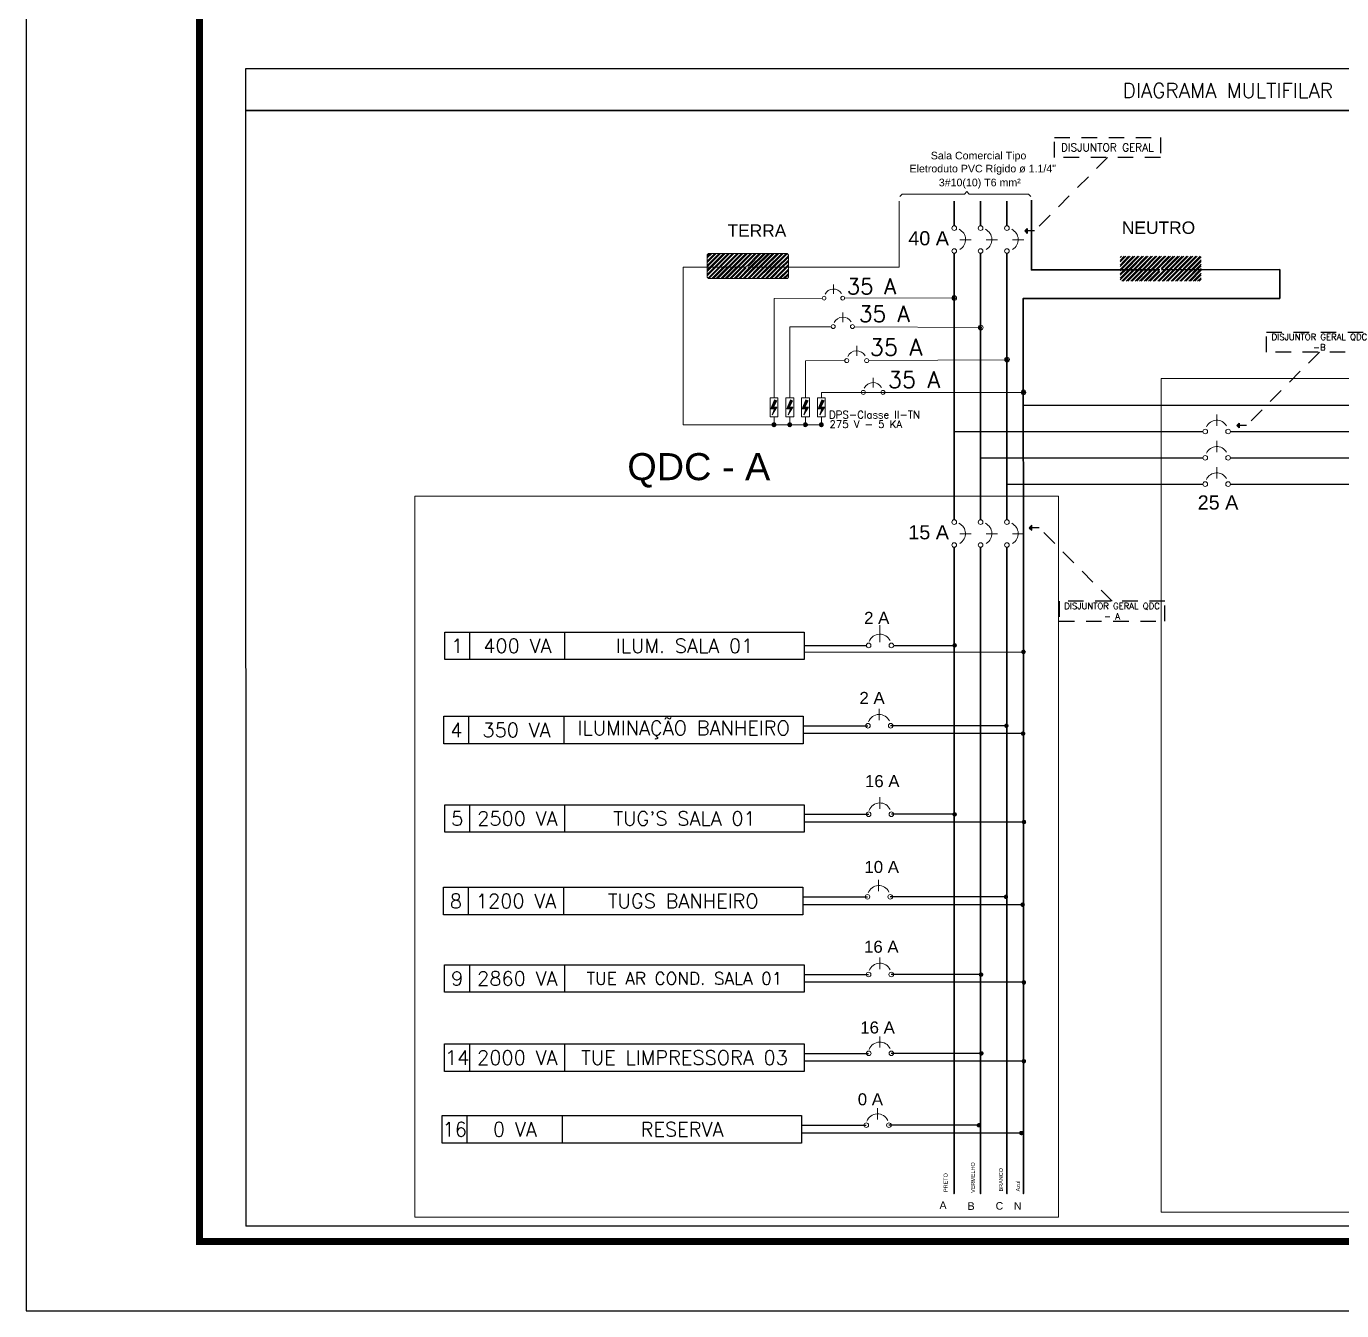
# Model space of a CAD drawing. Header units: metres. Extents: x 2999 to 3164, y 1641 to 1678.
# Drawn here: x 3054.59 to 3071.59, y 1640.57 to 1657.17 of the extents above; entities that cross this region are included whole.
import ezdxf

# ---------------------------------------------------------------- set-up
doc = ezdxf.new("R2010")
doc.units = ezdxf.units.M
doc.linetypes.add('CONTORNO_QUADRO_T', pattern=[0.35, 0.2, -0.15])
for name, color, linetype in [('2', 4, 'Continuous'), ('ARQ-FOLHA', 7, 'Continuous'), ('ELE-TEXTO04', 4, 'CONTORNO_QUADRO_T'), ('PDF3_COTA', 7, 'Continuous'), ('PDF3_DI-Barramento', 6, 'Continuous'), ('PDF3_DI-Barramento Fase 1', 6, 'Continuous'), ('PDF3_DI-Barramento Fase 2', 6, 'Continuous'), ('PDF3_DI-Barramento Fase 3', 4, 'Continuous'), ('PDF3_DI-Disjuntor', 7, 'Continuous'), ('PDF3_DI-Textos do diagrama', 7, 'Continuous'), ('PDF3_DIAGRAMA', 7, 'Continuous'), ('PDF3_eletrodutos', 3, 'Continuous'), ('PDF3_Text', 7, 'Continuous'), ('VISTA FRONTAL', 7, 'Continuous')]:
    doc.layers.add(name, color=color, linetype=linetype)
doc.layers.add('PDF3_DI-Linhas do diagrama', color=7, linetype='Continuous', true_color=0xdcdcdc)
doc.layers.add('TOMADAS', color=20, linetype='Continuous', lineweight=13)
doc.styles.add('N', font='romans.shx', dxfattribs={"height": 0.13})
doc.styles.add('PDF Arial', font='arial.ttf')
doc.styles.add('SIMPLEX', font='simplex.shx', dxfattribs={"height": 0.1})
doc.styles.get("Standard").update_dxf_attribs({"font": 'arial.ttf', "height": 0.2})

# ---------------------------------------------------------------- blocks, each defined once
blk = doc.blocks.new('FOLHA A2')
at = {"layer": 'ARQ-FOLHA'}
for p, q in [((0, 0), (0, -420)), ((0, -420), (594, -420))]:
    blk.add_line(p, q, dxfattribs=at)
at = {"layer": 'ARQ-FOLHA', "const_width": 1}
blk.add_lwpolyline([(25, -410), (584, -410), (584, -10), (25, -10), (25, -410)], dxfattribs=at)

msp = doc.modelspace()

# ---------------------------------------------------------------- hatches: boundary and pattern name
at = {"layer": 'ELE-TEXTO04'}
h = msp.add_hatch(color=256, dxfattribs=at)
h.dxf.hatch_style = 1
h.paths.add_polyline_path([(3067.526, 1654.555), (3067.494, 1654.524), (3067.526, 1654.492)])
h = msp.add_hatch(color=256, dxfattribs=at)
h.dxf.hatch_style = 1
h.paths.add_polyline_path([(3070.265, 1652.04), (3070.233, 1652.009), (3070.265, 1651.977)])
h = msp.add_hatch(color=256, dxfattribs=at)
h.dxf.hatch_style = 1
h.paths.add_polyline_path([(3067.585, 1650.655), (3067.553, 1650.687), (3067.585, 1650.719)])

# ---------------------------------------------------------------- linework, layer by layer
for p, q in [((3064.643, 1649.08), (3067.482, 1649.083)), ((3065.801, 1649.166), (3066.59, 1649.165))]:
    msp.add_line(p, q)
for p, q in [((3068.563, 1655.473), (3067.62, 1654.524)), ((3067.494, 1654.524), (3067.526, 1654.555)), ((3067.494, 1654.524), (3067.526, 1654.492)), ((3067.526, 1654.555), (3067.526, 1654.492)), ((3067.62, 1654.524), (3067.526, 1654.524)), ((3071.301, 1652.958), (3070.359, 1652.009)), ((3070.233, 1652.009), (3070.265, 1652.04)), ((3070.233, 1652.009), (3070.265, 1651.977)), ((3070.265, 1652.04), (3070.265, 1651.977)), ((3070.359, 1652.009), (3070.265, 1652.009)), ((3067.553, 1650.687), (3067.585, 1650.719)), ((3067.553, 1650.687), (3067.585, 1650.655)), ((3067.585, 1650.655), (3067.585, 1650.719)), ((3067.679, 1650.687), (3067.585, 1650.687)), ((3068.622, 1649.737), (3067.679, 1650.687))]:
    msp.add_line(p, q, dxfattribs=at)
for points in [[(3067.879, 1655.73), (3069.247, 1655.73), (3069.247, 1655.473), (3067.879, 1655.473)], [(3070.618, 1653.215), (3071.985, 1653.215), (3071.985, 1652.958), (3070.618, 1652.958)], [(3067.938, 1649.481), (3069.305, 1649.481), (3069.305, 1649.737), (3067.938, 1649.737)]]:
    msp.add_lwpolyline(points, close=True, dxfattribs=at)
at = {"layer": 'PDF3_COTA'}
msp.add_line((3064.649, 1649.166), (3065.448, 1649.166), dxfattribs=at)
at = {"layer": 'PDF3_COTA', "lineweight": 25}
for points in [[(3060, 1648.983), (3060, 1649.339), (3064.643, 1649.339), (3064.643, 1648.983)], [(3059.989, 1647.895), (3059.989, 1648.251), (3064.633, 1648.251), (3064.633, 1647.895)], [(3060, 1646.752), (3060, 1647.108), (3064.644, 1647.108), (3064.644, 1646.752)], [(3059.983, 1645.684), (3059.983, 1646.04), (3064.627, 1646.04), (3064.627, 1645.684)], [(3059.999, 1644.684), (3059.999, 1645.04), (3064.643, 1645.04), (3064.643, 1644.684)], [(3059.999, 1643.661), (3059.999, 1644.017), (3064.643, 1644.017), (3064.643, 1643.661)], [(3059.967, 1642.733), (3059.967, 1643.089), (3064.611, 1643.089), (3064.611, 1642.733)]]:
    msp.add_lwpolyline(points, close=True, dxfattribs=at)
for points in [[(3060.324, 1648.983), (3060.324, 1649.339)], [(3061.554, 1648.983), (3061.554, 1649.339)], [(3060.313, 1647.895), (3060.313, 1648.251)], [(3061.543, 1647.895), (3061.543, 1648.251)], [(3064.633, 1648.126), (3065.467, 1648.126)], [(3067.467, 1648.026), (3064.633, 1648.026)], [(3067.258, 1648.127), (3065.76, 1648.126)], [(3060.324, 1646.752), (3060.324, 1647.108)], [(3061.554, 1646.752), (3061.554, 1647.108)], [(3064.644, 1646.984), (3065.478, 1646.984)], [(3067.478, 1646.883), (3064.644, 1646.883)], [(3066.59, 1646.984), (3065.771, 1646.984)], [(3060.307, 1645.684), (3060.307, 1646.04)], [(3061.538, 1645.684), (3061.538, 1646.04)], [(3064.627, 1645.915), (3065.462, 1645.915)], [(3067.461, 1645.814), (3064.627, 1645.814)], [(3067.252, 1645.916), (3065.754, 1645.915)], [(3060.323, 1644.684), (3060.323, 1645.04)], [(3061.553, 1644.684), (3061.553, 1645.04)], [(3064.643, 1644.913), (3065.477, 1644.913)], [(3067.477, 1644.812), (3064.643, 1644.812)], [(3066.929, 1644.911), (3065.77, 1644.913)], [(3060.323, 1643.661), (3060.323, 1644.017)], [(3061.553, 1643.661), (3061.553, 1644.017)], [(3064.643, 1643.893), (3065.477, 1643.893)], [(3067.477, 1643.792), (3064.643, 1643.792)], [(3066.929, 1643.893), (3065.77, 1643.893)], [(3060.291, 1642.733), (3060.291, 1643.089)], [(3061.522, 1642.733), (3061.522, 1643.089)], [(3064.611, 1642.964), (3065.446, 1642.964)], [(3066.898, 1642.964), (3065.738, 1642.964)], [(3067.445, 1642.864), (3064.611, 1642.864)]]:
    msp.add_lwpolyline(points, dxfattribs=at)
at = {"layer": 'PDF3_DI-Barramento', "ltscale": 0.005}
for p, q in [((3066.582, 1651.931), (3069.796, 1651.931)), ((3070.152, 1651.931), (3072.597, 1651.931)), ((3066.923, 1651.591), (3069.796, 1651.591)), ((3070.152, 1651.591), (3072.257, 1651.591)), ((3067.263, 1651.251), (3069.796, 1651.251)), ((3070.152, 1651.251), (3071.917, 1651.251))]:
    msp.add_line(p, q, dxfattribs=at)
at = {"layer": 'PDF3_DI-Barramento Fase 1', "lineweight": 30}
for points in [[(3066.582, 1654.908), (3066.582, 1654.587)], [(3066.923, 1654.908), (3066.923, 1654.587)], [(3067.263, 1654.908), (3067.263, 1654.587)], [(3066.584, 1654.234), (3066.584, 1650.79)], [(3066.583, 1650.434), (3066.582, 1642.082), (3066.582, 1642.082)]]:
    msp.add_lwpolyline(points, dxfattribs=at)
at = {"layer": 'PDF3_DI-Barramento Fase 2', "lineweight": 30}
for points in [[(3066.924, 1654.234), (3066.924, 1650.79)], [(3066.924, 1650.434), (3066.923, 1642.082), (3066.923, 1642.082)]]:
    msp.add_lwpolyline(points, dxfattribs=at)
at = {"layer": 'PDF3_DI-Barramento Fase 3', "ltscale": 0.005}
msp.add_line((3067.474, 1652.272), (3072.937, 1652.271), dxfattribs=at)
at = {"layer": 'PDF3_DI-Barramento Fase 3', "lineweight": 30}
for points in [[(3067.581, 1654.921), (3067.581, 1654.02), (3069.24, 1654.02)], [(3069.262, 1654.02), (3070.79, 1654.023), (3070.79, 1653.651), (3067.474, 1653.651), (3067.477, 1649.435), (3067.477, 1642.082), (3067.477, 1642.082)]]:
    msp.add_lwpolyline(points, dxfattribs=at)
at = {"layer": 'PDF3_DI-Barramento Fase 3', "color": 6, "lineweight": 30}
for points in [[(3067.264, 1654.234), (3067.264, 1650.79)], [(3067.264, 1650.434), (3067.264, 1642.082), (3067.263, 1646.777)]]:
    msp.add_lwpolyline(points, dxfattribs=at)
at = {"layer": 'PDF3_DI-Disjuntor', "transparency": 33554559}
for points in [[(3064.255, 1652.327), (3064.249, 1652.245), (3064.224, 1652.245)], [(3064.29, 1652.327), (3064.255, 1652.327), (3064.249, 1652.245)], [(3064.262, 1652.34), (3064.29, 1652.327), (3064.255, 1652.327)], [(3064.46, 1652.327), (3064.454, 1652.245), (3064.425, 1652.245)], [(3064.494, 1652.327), (3064.46, 1652.327), (3064.454, 1652.245)], [(3064.466, 1652.34), (3064.494, 1652.327), (3064.46, 1652.327)], [(3064.664, 1652.327), (3064.655, 1652.245), (3064.63, 1652.245)], [(3064.696, 1652.327), (3064.664, 1652.327), (3064.655, 1652.245)], [(3064.668, 1652.34), (3064.696, 1652.327), (3064.664, 1652.327)], [(3064.867, 1652.327), (3064.861, 1652.245), (3064.836, 1652.245)], [(3064.902, 1652.327), (3064.867, 1652.327), (3064.861, 1652.245)], [(3064.873, 1652.34), (3064.902, 1652.327), (3064.867, 1652.327)], [(3064.224, 1652.245), (3064.28, 1652.226), (3064.214, 1652.226)], [(3064.293, 1652.245), (3064.224, 1652.245), (3064.28, 1652.226)], [(3064.262, 1652.226), (3064.28, 1652.226), (3064.233, 1652.148)], [(3064.425, 1652.245), (3064.485, 1652.226), (3064.419, 1652.226)], [(3064.498, 1652.245), (3064.425, 1652.245), (3064.485, 1652.226)], [(3064.466, 1652.226), (3064.485, 1652.226), (3064.438, 1652.148)], [(3064.63, 1652.245), (3064.69, 1652.226), (3064.62, 1652.226)], [(3064.702, 1652.245), (3064.63, 1652.245), (3064.69, 1652.226)], [(3064.668, 1652.226), (3064.69, 1652.226), (3064.639, 1652.148)], [(3064.836, 1652.245), (3064.892, 1652.226), (3064.826, 1652.226)], [(3064.905, 1652.245), (3064.836, 1652.245), (3064.892, 1652.226)], [(3064.873, 1652.226), (3064.892, 1652.226), (3064.845, 1652.148)]]:
    msp.add_solid(points, dxfattribs=at)
at = {"layer": 'PDF3_DI-Linhas do diagrama', "lineweight": 20}
for centre in [(3066.583, 1653.656), (3066.926, 1653.274), (3067.266, 1652.861), (3067.478, 1652.436)]:
    msp.add_circle(centre, 0.0299, dxfattribs=at)
at = {"layer": 'PDF3_DI-Linhas do diagrama', "transparency": 33554559}
for points in [[(3066.562, 1653.67), (3066.581, 1653.655), (3066.556, 1653.655)], [(3066.556, 1653.655), (3066.562, 1653.639), (3066.581, 1653.655)], [(3066.581, 1653.68), (3066.562, 1653.67), (3066.581, 1653.655)], [(3066.562, 1653.639), (3066.581, 1653.655), (3066.581, 1653.629)], [(3066.581, 1653.655), (3066.597, 1653.67), (3066.581, 1653.68)], [(3066.606, 1653.655), (3066.581, 1653.655), (3066.597, 1653.67)], [(3066.581, 1653.655), (3066.581, 1653.629), (3066.597, 1653.639)], [(3066.597, 1653.639), (3066.606, 1653.655), (3066.581, 1653.655)], [(3066.921, 1653.295), (3066.902, 1653.288), (3066.921, 1653.273)], [(3066.921, 1653.273), (3066.937, 1653.288), (3066.921, 1653.295)], [(3066.902, 1653.288), (3066.921, 1653.273), (3066.896, 1653.273)], [(3066.896, 1653.273), (3066.902, 1653.254), (3066.921, 1653.273)], [(3066.902, 1653.254), (3066.921, 1653.273), (3066.921, 1653.248)], [(3066.943, 1653.273), (3066.921, 1653.273), (3066.937, 1653.288)], [(3066.921, 1653.273), (3066.921, 1653.248), (3066.937, 1653.254)], [(3066.937, 1653.254), (3066.943, 1653.273), (3066.921, 1653.273)], [(3067.249, 1652.878), (3067.268, 1652.862), (3067.242, 1652.862)], [(3067.242, 1652.862), (3067.249, 1652.843), (3067.268, 1652.862)], [(3067.268, 1652.884), (3067.249, 1652.878), (3067.268, 1652.862)], [(3067.249, 1652.843), (3067.268, 1652.862), (3067.268, 1652.837)], [(3067.268, 1652.862), (3067.283, 1652.878), (3067.268, 1652.884)], [(3067.29, 1652.862), (3067.268, 1652.862), (3067.283, 1652.878)], [(3067.268, 1652.862), (3067.268, 1652.837), (3067.283, 1652.843)], [(3067.283, 1652.843), (3067.29, 1652.862), (3067.268, 1652.862)], [(3067.461, 1652.453), (3067.48, 1652.434), (3067.454, 1652.434)], [(3067.48, 1652.459), (3067.461, 1652.453), (3067.48, 1652.434)], [(3067.48, 1652.434), (3067.495, 1652.453), (3067.48, 1652.459)], [(3067.502, 1652.434), (3067.48, 1652.434), (3067.495, 1652.453)], [(3067.454, 1652.434), (3067.461, 1652.418), (3067.48, 1652.434)], [(3067.461, 1652.418), (3067.48, 1652.434), (3067.48, 1652.409)], [(3067.48, 1652.434), (3067.48, 1652.409), (3067.495, 1652.418)], [(3067.495, 1652.418), (3067.502, 1652.434), (3067.48, 1652.434)], [(3066.59, 1649.167), (3066.564, 1649.182), (3066.561, 1649.167)], [(3066.561, 1649.167), (3066.564, 1649.151), (3066.59, 1649.167)], [(3066.574, 1649.192), (3066.59, 1649.167), (3066.564, 1649.182)], [(3066.564, 1649.151), (3066.59, 1649.167), (3066.574, 1649.142)], [(3066.59, 1649.195), (3066.574, 1649.192), (3066.59, 1649.167)], [(3066.59, 1649.167), (3066.574, 1649.142), (3066.59, 1649.138)], [(3066.59, 1649.167), (3066.605, 1649.192), (3066.59, 1649.195)], [(3066.615, 1649.182), (3066.59, 1649.167), (3066.605, 1649.192)], [(3066.618, 1649.167), (3066.615, 1649.182), (3066.59, 1649.167)], [(3066.59, 1649.138), (3066.605, 1649.142), (3066.59, 1649.167)], [(3066.605, 1649.142), (3066.59, 1649.167), (3066.615, 1649.151)], [(3066.59, 1649.167), (3066.615, 1649.151), (3066.618, 1649.167)], [(3067.477, 1649.084), (3067.452, 1649.096), (3067.449, 1649.084)], [(3067.449, 1649.084), (3067.452, 1649.068), (3067.477, 1649.084)], [(3067.465, 1649.109), (3067.477, 1649.084), (3067.452, 1649.096)], [(3067.452, 1649.068), (3067.477, 1649.084), (3067.465, 1649.055)], [(3067.477, 1649.112), (3067.465, 1649.109), (3067.477, 1649.084)], [(3067.477, 1649.084), (3067.465, 1649.055), (3067.477, 1649.052)], [(3067.477, 1649.084), (3067.493, 1649.109), (3067.477, 1649.112)], [(3067.502, 1649.096), (3067.477, 1649.084), (3067.493, 1649.109)], [(3067.509, 1649.084), (3067.502, 1649.096), (3067.477, 1649.084)], [(3067.477, 1649.052), (3067.493, 1649.055), (3067.477, 1649.084)], [(3067.493, 1649.055), (3067.477, 1649.084), (3067.502, 1649.068)], [(3067.477, 1649.084), (3067.502, 1649.068), (3067.509, 1649.084)], [(3067.258, 1648.127), (3067.233, 1648.143), (3067.226, 1648.127)], [(3067.226, 1648.127), (3067.233, 1648.114), (3067.258, 1648.127)], [(3067.242, 1648.152), (3067.258, 1648.127), (3067.233, 1648.143)], [(3067.233, 1648.114), (3067.258, 1648.127), (3067.242, 1648.102)], [(3067.258, 1648.158), (3067.242, 1648.152), (3067.258, 1648.127)], [(3067.258, 1648.127), (3067.242, 1648.102), (3067.258, 1648.099)], [(3067.258, 1648.127), (3067.27, 1648.152), (3067.258, 1648.158)], [(3067.283, 1648.143), (3067.258, 1648.127), (3067.27, 1648.152)], [(3067.286, 1648.127), (3067.283, 1648.143), (3067.258, 1648.127)], [(3067.258, 1648.099), (3067.27, 1648.102), (3067.258, 1648.127)], [(3067.27, 1648.102), (3067.258, 1648.127), (3067.283, 1648.114)], [(3067.258, 1648.127), (3067.283, 1648.114), (3067.286, 1648.127)], [(3067.473, 1648.026), (3067.448, 1648.041), (3067.445, 1648.026)], [(3067.445, 1648.026), (3067.448, 1648.013), (3067.473, 1648.026)], [(3067.458, 1648.051), (3067.473, 1648.026), (3067.448, 1648.041)], [(3067.448, 1648.013), (3067.473, 1648.026), (3067.458, 1648)], [(3067.473, 1648.057), (3067.458, 1648.051), (3067.473, 1648.026)], [(3067.473, 1648.026), (3067.458, 1648), (3067.473, 1647.997)], [(3067.473, 1648.026), (3067.489, 1648.051), (3067.473, 1648.057)], [(3067.499, 1648.041), (3067.473, 1648.026), (3067.489, 1648.051)], [(3067.502, 1648.026), (3067.499, 1648.041), (3067.473, 1648.026)], [(3067.473, 1647.997), (3067.489, 1648), (3067.473, 1648.026)], [(3067.489, 1648), (3067.473, 1648.026), (3067.499, 1648.013)], [(3067.473, 1648.026), (3067.499, 1648.013), (3067.502, 1648.026)], [(3066.574, 1647.007), (3066.587, 1646.982), (3066.562, 1646.998)], [(3066.587, 1647.013), (3066.574, 1647.007), (3066.587, 1646.982)], [(3066.587, 1646.982), (3066.603, 1647.007), (3066.587, 1647.013)], [(3066.615, 1646.998), (3066.587, 1646.982), (3066.603, 1647.007)], [(3066.587, 1646.982), (3066.562, 1646.998), (3066.559, 1646.982)], [(3066.559, 1646.982), (3066.562, 1646.969), (3066.587, 1646.982)], [(3066.562, 1646.969), (3066.587, 1646.982), (3066.574, 1646.957)], [(3066.587, 1646.982), (3066.574, 1646.957), (3066.587, 1646.954)], [(3066.618, 1646.982), (3066.615, 1646.998), (3066.587, 1646.982)], [(3066.587, 1646.954), (3066.603, 1646.957), (3066.587, 1646.982)], [(3066.603, 1646.957), (3066.587, 1646.982), (3066.615, 1646.969)], [(3066.587, 1646.982), (3066.615, 1646.969), (3066.618, 1646.982)], [(3067.484, 1646.883), (3067.459, 1646.899), (3067.456, 1646.883)], [(3067.456, 1646.883), (3067.459, 1646.87), (3067.484, 1646.883)], [(3067.469, 1646.908), (3067.484, 1646.883), (3067.459, 1646.899)], [(3067.459, 1646.87), (3067.484, 1646.883), (3067.469, 1646.858)], [(3067.484, 1646.914), (3067.469, 1646.908), (3067.484, 1646.883)], [(3067.484, 1646.883), (3067.469, 1646.858), (3067.484, 1646.855)], [(3067.484, 1646.883), (3067.5, 1646.908), (3067.484, 1646.914)], [(3067.51, 1646.899), (3067.484, 1646.883), (3067.5, 1646.908)], [(3067.513, 1646.883), (3067.51, 1646.899), (3067.484, 1646.883)], [(3067.484, 1646.855), (3067.5, 1646.858), (3067.484, 1646.883)], [(3067.5, 1646.858), (3067.484, 1646.883), (3067.51, 1646.87)], [(3067.484, 1646.883), (3067.51, 1646.87), (3067.513, 1646.883)], [(3067.252, 1645.916), (3067.227, 1645.932), (3067.221, 1645.916)], [(3067.221, 1645.916), (3067.227, 1645.903), (3067.252, 1645.916)], [(3067.236, 1645.941), (3067.252, 1645.916), (3067.227, 1645.932)], [(3067.227, 1645.903), (3067.252, 1645.916), (3067.236, 1645.891)], [(3067.252, 1645.947), (3067.236, 1645.941), (3067.252, 1645.916)], [(3067.252, 1645.916), (3067.236, 1645.891), (3067.252, 1645.888)], [(3067.252, 1645.916), (3067.265, 1645.941), (3067.252, 1645.947)], [(3067.277, 1645.932), (3067.252, 1645.916), (3067.265, 1645.941)], [(3067.28, 1645.916), (3067.277, 1645.932), (3067.252, 1645.916)], [(3067.252, 1645.888), (3067.265, 1645.891), (3067.252, 1645.916)], [(3067.265, 1645.891), (3067.252, 1645.916), (3067.277, 1645.903)], [(3067.252, 1645.916), (3067.277, 1645.903), (3067.28, 1645.916)], [(3067.468, 1645.814), (3067.442, 1645.83), (3067.439, 1645.814)], [(3067.439, 1645.814), (3067.442, 1645.802), (3067.468, 1645.814)], [(3067.452, 1645.84), (3067.468, 1645.814), (3067.442, 1645.83)], [(3067.442, 1645.802), (3067.468, 1645.814), (3067.452, 1645.789)], [(3067.468, 1645.846), (3067.452, 1645.84), (3067.468, 1645.814)], [(3067.468, 1645.814), (3067.452, 1645.789), (3067.468, 1645.786)], [(3067.468, 1645.814), (3067.483, 1645.84), (3067.468, 1645.846)], [(3067.493, 1645.83), (3067.468, 1645.814), (3067.483, 1645.84)], [(3067.496, 1645.814), (3067.493, 1645.83), (3067.468, 1645.814)], [(3067.468, 1645.786), (3067.483, 1645.789), (3067.468, 1645.814)], [(3067.483, 1645.789), (3067.468, 1645.814), (3067.493, 1645.802)], [(3067.468, 1645.814), (3067.493, 1645.802), (3067.496, 1645.814)], [(3066.928, 1644.913), (3066.903, 1644.926), (3066.9, 1644.913)], [(3066.9, 1644.913), (3066.903, 1644.897), (3066.928, 1644.913)], [(3066.916, 1644.938), (3066.928, 1644.913), (3066.903, 1644.926)], [(3066.903, 1644.897), (3066.928, 1644.913), (3066.916, 1644.885)], [(3066.928, 1644.941), (3066.916, 1644.938), (3066.928, 1644.913)], [(3066.928, 1644.913), (3066.916, 1644.885), (3066.928, 1644.882)], [(3066.928, 1644.913), (3066.944, 1644.938), (3066.928, 1644.941)], [(3066.956, 1644.926), (3066.928, 1644.913), (3066.944, 1644.938)], [(3066.96, 1644.913), (3066.956, 1644.926), (3066.928, 1644.913)], [(3066.928, 1644.882), (3066.944, 1644.885), (3066.928, 1644.913)], [(3066.944, 1644.885), (3066.928, 1644.913), (3066.956, 1644.897)], [(3066.928, 1644.913), (3066.956, 1644.897), (3066.96, 1644.913)], [(3067.483, 1644.812), (3067.458, 1644.825), (3067.455, 1644.812)], [(3067.455, 1644.812), (3067.458, 1644.797), (3067.483, 1644.812)], [(3067.467, 1644.838), (3067.483, 1644.812), (3067.458, 1644.825)], [(3067.458, 1644.797), (3067.483, 1644.812), (3067.467, 1644.784)], [(3067.483, 1644.841), (3067.467, 1644.838), (3067.483, 1644.812)], [(3067.483, 1644.812), (3067.467, 1644.784), (3067.483, 1644.781)], [(3067.483, 1644.812), (3067.499, 1644.838), (3067.483, 1644.841)], [(3067.508, 1644.825), (3067.483, 1644.812), (3067.499, 1644.838)], [(3067.511, 1644.812), (3067.508, 1644.825), (3067.483, 1644.812)], [(3067.483, 1644.781), (3067.499, 1644.784), (3067.483, 1644.812)], [(3067.499, 1644.784), (3067.483, 1644.812), (3067.508, 1644.797)], [(3067.483, 1644.812), (3067.508, 1644.797), (3067.511, 1644.812)], [(3066.933, 1643.893), (3066.908, 1643.909), (3066.905, 1643.893)], [(3066.905, 1643.893), (3066.908, 1643.877), (3066.933, 1643.893)], [(3066.921, 1643.918), (3066.933, 1643.893), (3066.908, 1643.909)], [(3066.908, 1643.877), (3066.933, 1643.893), (3066.921, 1643.868)], [(3066.933, 1643.921), (3066.921, 1643.918), (3066.933, 1643.893)], [(3066.933, 1643.893), (3066.921, 1643.868), (3066.933, 1643.864)], [(3066.933, 1643.893), (3066.949, 1643.918), (3066.933, 1643.921)], [(3066.958, 1643.909), (3066.933, 1643.893), (3066.949, 1643.918)], [(3066.965, 1643.893), (3066.958, 1643.909), (3066.933, 1643.893)], [(3066.933, 1643.864), (3066.949, 1643.868), (3066.933, 1643.893)], [(3066.949, 1643.868), (3066.933, 1643.893), (3066.958, 1643.877)], [(3066.933, 1643.893), (3066.958, 1643.877), (3066.965, 1643.893)], [(3067.483, 1643.792), (3067.458, 1643.808), (3067.455, 1643.792)], [(3067.455, 1643.792), (3067.458, 1643.776), (3067.483, 1643.792)], [(3067.467, 1643.817), (3067.483, 1643.792), (3067.458, 1643.808)], [(3067.458, 1643.776), (3067.483, 1643.792), (3067.467, 1643.767)], [(3067.483, 1643.82), (3067.467, 1643.817), (3067.483, 1643.792)], [(3067.483, 1643.792), (3067.467, 1643.767), (3067.483, 1643.764)], [(3067.483, 1643.792), (3067.499, 1643.817), (3067.483, 1643.82)], [(3067.508, 1643.808), (3067.483, 1643.792), (3067.499, 1643.817)], [(3067.511, 1643.792), (3067.508, 1643.808), (3067.483, 1643.792)], [(3067.483, 1643.764), (3067.499, 1643.767), (3067.483, 1643.792)], [(3067.499, 1643.767), (3067.483, 1643.792), (3067.508, 1643.776)], [(3067.483, 1643.792), (3067.508, 1643.776), (3067.511, 1643.792)], [(3066.902, 1642.964), (3066.876, 1642.98), (3066.873, 1642.964)], [(3066.873, 1642.964), (3066.876, 1642.949), (3066.902, 1642.964)], [(3066.889, 1642.99), (3066.902, 1642.964), (3066.876, 1642.98)], [(3066.876, 1642.949), (3066.902, 1642.964), (3066.889, 1642.939)], [(3066.902, 1642.993), (3066.889, 1642.99), (3066.902, 1642.964)], [(3066.902, 1642.964), (3066.889, 1642.939), (3066.902, 1642.936)], [(3066.902, 1642.964), (3066.917, 1642.99), (3066.902, 1642.993)], [(3066.927, 1642.98), (3066.902, 1642.964), (3066.917, 1642.99)], [(3066.933, 1642.964), (3066.927, 1642.98), (3066.902, 1642.964)], [(3066.902, 1642.936), (3066.917, 1642.939), (3066.902, 1642.964)], [(3066.917, 1642.939), (3066.902, 1642.964), (3066.927, 1642.949)], [(3066.902, 1642.964), (3066.927, 1642.949), (3066.933, 1642.964)], [(3067.452, 1642.864), (3067.426, 1642.879), (3067.423, 1642.864)], [(3067.423, 1642.864), (3067.426, 1642.848), (3067.452, 1642.864)], [(3067.436, 1642.889), (3067.452, 1642.864), (3067.426, 1642.879)], [(3067.426, 1642.848), (3067.452, 1642.864), (3067.436, 1642.838)], [(3067.452, 1642.892), (3067.436, 1642.889), (3067.452, 1642.864)], [(3067.452, 1642.864), (3067.436, 1642.838), (3067.452, 1642.835)], [(3067.452, 1642.864), (3067.467, 1642.889), (3067.452, 1642.892)], [(3067.477, 1642.879), (3067.452, 1642.864), (3067.467, 1642.889)], [(3067.48, 1642.864), (3067.477, 1642.879), (3067.452, 1642.864)], [(3067.452, 1642.835), (3067.467, 1642.838), (3067.452, 1642.864)], [(3067.467, 1642.838), (3067.452, 1642.864), (3067.477, 1642.848)], [(3067.452, 1642.864), (3067.477, 1642.848), (3067.48, 1642.864)]]:
    msp.add_solid(points, dxfattribs=at)
at = {"layer": 'PDF3_DI-Textos do diagrama', "lineweight": 20}
msp.add_lwpolyline([(3065.88, 1654.968), (3065.912, 1654.999), (3066.718, 1654.999), (3066.746, 1655.031), (3066.778, 1654.999), (3067.543, 1654.999), (3067.574, 1654.968)], dxfattribs=at)
for points in [[(3064.29, 1652.327), (3064.249, 1652.245), (3064.293, 1652.245), (3064.233, 1652.148), (3064.262, 1652.226), (3064.214, 1652.226), (3064.262, 1652.34)], [(3064.494, 1652.327), (3064.454, 1652.245), (3064.498, 1652.245), (3064.438, 1652.148), (3064.466, 1652.226), (3064.419, 1652.226), (3064.466, 1652.34)], [(3064.696, 1652.327), (3064.655, 1652.245), (3064.702, 1652.245), (3064.639, 1652.148), (3064.668, 1652.226), (3064.62, 1652.226), (3064.668, 1652.34)], [(3064.902, 1652.327), (3064.861, 1652.245), (3064.905, 1652.245), (3064.845, 1652.148), (3064.873, 1652.226), (3064.826, 1652.226), (3064.873, 1652.34)]]:
    msp.add_lwpolyline(points, close=True, dxfattribs=at)
at = {"layer": 'PDF3_DIAGRAMA', "color": 1, "lineweight": 5}
for points in [[(3066.655, 1654.41), (3066.803, 1654.41)], [(3066.995, 1654.41), (3067.143, 1654.41)], [(3067.338, 1654.41), (3067.483, 1654.41)], [(3065.023, 1653.711), (3065.023, 1653.831)], [(3065.146, 1653.346), (3065.146, 1653.47)], [(3065.325, 1652.909), (3065.325, 1653.037)], [(3065.536, 1652.498), (3065.536, 1652.625)], [(3069.975, 1652.005), (3069.975, 1652.15)], [(3069.975, 1651.662), (3069.975, 1651.81)], [(3069.975, 1651.322), (3069.975, 1651.47)], [(3066.654, 1650.61), (3066.802, 1650.61)], [(3066.994, 1650.61), (3067.142, 1650.61)], [(3067.338, 1650.61), (3067.483, 1650.61)], [(3065.62, 1649.21), (3065.62, 1649.43)], [(3065.612, 1648.202), (3065.612, 1648.347)], [(3065.622, 1647.055), (3065.622, 1647.203)], [(3065.606, 1645.991), (3065.606, 1646.136)], [(3065.62, 1644.984), (3065.62, 1645.132)], [(3065.622, 1643.968), (3065.622, 1644.113)], [(3065.59, 1643.04), (3065.59, 1643.185)]]:
    msp.add_lwpolyline(points, dxfattribs=at)
at = {"layer": 'PDF3_DIAGRAMA', "lineweight": 5}
for points in [[(3064.878, 1653.653), (3064.255, 1653.651), (3064.255, 1652.365)], [(3066.584, 1653.657), (3065.166, 1653.654)], [(3064.996, 1653.283), (3064.46, 1653.285), (3064.458, 1652.365)], [(3066.926, 1653.274), (3065.293, 1653.282)], [(3065.169, 1652.849), (3064.661, 1652.846), (3064.661, 1652.365)], [(3067.264, 1652.858), (3065.478, 1652.85)], [(3067.474, 1652.434), (3064.867, 1652.434), (3064.867, 1652.365)]]:
    msp.add_lwpolyline(points, dxfattribs=at)
at = {"layer": 'PDF3_DIAGRAMA', "color": 1, "lineweight": 5}
for points in [[(3064.205, 1652.365), (3064.306, 1652.365), (3064.306, 1652.122), (3064.205, 1652.122)], [(3064.406, 1652.365), (3064.51, 1652.365), (3064.51, 1652.122), (3064.406, 1652.122)], [(3064.611, 1652.365), (3064.712, 1652.365), (3064.712, 1652.122), (3064.611, 1652.122)], [(3064.817, 1652.365), (3064.917, 1652.365), (3064.917, 1652.122), (3064.817, 1652.122)]]:
    msp.add_lwpolyline(points, close=True, dxfattribs=at)
for centre, radius in [((3066.584, 1654.56), 0.0299), ((3066.924, 1654.56), 0.0299), ((3067.264, 1654.56), 0.0299), ((3066.584, 1654.264), 0.0299), ((3066.924, 1654.264), 0.0299), ((3067.264, 1654.264), 0.0299), ((3064.902, 1653.654), 0.0242), ((3065.142, 1653.654), 0.0242), ((3065.02, 1653.287), 0.0251), ((3065.268, 1653.287), 0.0251), ((3065.195, 1652.847), 0.026), ((3065.452, 1652.847), 0.026), ((3065.408, 1652.437), 0.0257), ((3065.662, 1652.437), 0.0257), ((3069.826, 1651.931), 0.0299), ((3070.122, 1651.931), 0.0299), ((3069.826, 1651.591), 0.0299), ((3070.122, 1651.591), 0.0299), ((3069.826, 1651.251), 0.0299), ((3070.122, 1651.251), 0.0299), ((3066.583, 1650.76), 0.0299), ((3066.924, 1650.76), 0.0299), ((3067.264, 1650.76), 0.0299), ((3066.583, 1650.464), 0.0299), ((3066.924, 1650.464), 0.0299), ((3067.264, 1650.464), 0.0299), ((3065.478, 1649.166), 0.0299), ((3065.771, 1649.166), 0.0299), ((3065.469, 1648.128), 0.0299), ((3065.762, 1648.128), 0.0299), ((3065.478, 1646.984), 0.0299), ((3065.771, 1646.984), 0.0299), ((3065.463, 1645.917), 0.0299), ((3065.756, 1645.917), 0.0299), ((3065.477, 1644.913), 0.0299), ((3065.77, 1644.913), 0.0299), ((3065.479, 1643.894), 0.0299), ((3065.771, 1643.894), 0.0299), ((3065.447, 1642.966), 0.0299), ((3065.74, 1642.966), 0.0299)]:
    msp.add_circle(centre, radius, dxfattribs=at)
for centre, radius, start, end in [((3066.584, 1654.412), 0.146, 299.9965, 65.001), ((3066.924, 1654.412), 0.146, 299.9965, 65.001), ((3067.264, 1654.412), 0.146, 299.9965, 65.001), ((3065.022, 1653.654), 0.119, 29.9965, 155.001), ((3065.144, 1653.287), 0.123, 29.9965, 155.001), ((3065.323, 1652.847), 0.127, 29.9965, 155.001), ((3065.535, 1652.437), 0.126, 29.9965, 155.001), ((3069.974, 1651.931), 0.146, 29.9965, 155.001), ((3069.974, 1651.591), 0.146, 29.9965, 155.001), ((3069.974, 1651.251), 0.146, 29.9965, 155.001), ((3066.583, 1650.612), 0.146, 299.9965, 65.001), ((3066.924, 1650.612), 0.146, 299.9965, 65.001), ((3067.264, 1650.612), 0.146, 299.9965, 65.001), ((3065.623, 1649.166), 0.146, 24.9999, 159.9994), ((3065.614, 1648.128), 0.146, 24.9999, 159.9994), ((3065.623, 1646.984), 0.146, 24.9999, 159.9994), ((3065.608, 1645.917), 0.146, 24.9999, 159.9994), ((3065.622, 1644.913), 0.146, 24.9999, 159.9994), ((3065.623, 1643.894), 0.146, 24.9999, 159.9994), ((3065.592, 1642.966), 0.146, 24.9999, 159.9994)]:
    msp.add_arc(centre, radius, start, end, dxfattribs=at)
at = {"layer": 'PDF3_eletrodutos', "lineweight": 9}
for points in [[(3063.915, 1654.055), (3065.871, 1654.055), (3065.871, 1654.908)], [(3063.389, 1654.193), (3063.427, 1654.228)], [(3063.389, 1654.133), (3063.484, 1654.228)], [(3063.389, 1654.077), (3063.54, 1654.228)], [(3063.389, 1654.02), (3063.6, 1654.228)], [(3063.389, 1653.96), (3063.657, 1654.228)], [(3063.389, 1654.174), (3063.446, 1654.228)], [(3063.389, 1654.114), (3063.503, 1654.228)], [(3063.389, 1654.058), (3063.559, 1654.228)], [(3063.389, 1654.001), (3063.619, 1654.228)], [(3063.389, 1653.941), (3063.676, 1654.228)], [(3063.399, 1653.91), (3063.714, 1654.228)], [(3063.414, 1653.91), (3063.732, 1654.228)], [(3063.452, 1653.91), (3063.773, 1654.228)], [(3063.471, 1653.91), (3063.792, 1654.228)], [(3063.509, 1653.91), (3063.83, 1654.228)], [(3063.531, 1653.91), (3063.849, 1654.228)], [(3063.569, 1653.91), (3063.887, 1654.228)], [(3063.588, 1653.91), (3063.906, 1654.228)], [(3063.625, 1653.91), (3063.947, 1654.228)], [(3063.644, 1653.91), (3063.966, 1654.228)], [(3063.682, 1653.91), (3064.003, 1654.228)], [(3063.701, 1653.91), (3064.022, 1654.228)], [(3063.799, 1653.91), (3063.943, 1654.055), (3064.12, 1654.228)], [(3063.817, 1653.91), (3063.962, 1654.055), (3064.139, 1654.228)], [(3063.855, 1653.91), (3064, 1654.055), (3064.176, 1654.228)], [(3063.874, 1653.91), (3064.022, 1654.055), (3064.195, 1654.228)], [(3063.903, 1654.07), (3064.06, 1654.228)], [(3063.915, 1653.91), (3064.06, 1654.055), (3064.233, 1654.228)], [(3063.925, 1654.07), (3064.079, 1654.228)], [(3063.934, 1653.91), (3064.079, 1654.055), (3064.252, 1654.228)], [(3063.972, 1653.91), (3064.117, 1654.055), (3064.29, 1654.228)], [(3063.991, 1653.91), (3064.136, 1654.055), (3064.312, 1654.228)], [(3064.028, 1653.91), (3064.173, 1654.055), (3064.35, 1654.228)], [(3064.047, 1653.91), (3064.195, 1654.055), (3064.369, 1654.228)], [(3064.088, 1653.91), (3064.233, 1654.055), (3064.406, 1654.228)], [(3064.107, 1653.91), (3064.252, 1654.055), (3064.425, 1654.228)], [(3064.145, 1653.91), (3064.29, 1654.055), (3064.438, 1654.199)], [(3064.164, 1653.91), (3064.309, 1654.055), (3064.438, 1654.181)], [(3064.202, 1653.91), (3064.347, 1654.055), (3064.438, 1654.143)], [(3063.896, 1654.055), (3063.081, 1654.055), (3063.081, 1652.019), (3064.867, 1652.019)], [(3063.742, 1653.91), (3063.899, 1654.067)], [(3063.761, 1653.91), (3063.896, 1654.045)], [(3064.221, 1653.91), (3064.365, 1654.055), (3064.438, 1654.124)], [(3064.262, 1653.91), (3064.406, 1654.055), (3064.438, 1654.086)], [(3064.28, 1653.91), (3064.425, 1654.055), (3064.438, 1654.067)], [(3064.318, 1653.91), (3064.438, 1654.026)], [(3064.337, 1653.91), (3064.438, 1654.007)], [(3064.375, 1653.91), (3064.438, 1653.97)], [(3064.394, 1653.91), (3064.438, 1653.951)], [(3064.255, 1652.122), (3064.255, 1652.019)], [(3064.46, 1652.122), (3064.46, 1652.019)], [(3064.661, 1652.122), (3064.661, 1652.019)], [(3064.867, 1652.122), (3064.867, 1652.019)]]:
    msp.add_lwpolyline(points, dxfattribs=at)
for points in [[(3063.411, 1654.231), (3063.408, 1654.231), (3063.405, 1654.228), (3063.402, 1654.228), (3063.399, 1654.225), (3063.396, 1654.221), (3063.396, 1654.218), (3063.392, 1654.215), (3063.392, 1654.212), (3063.392, 1653.925), (3063.396, 1653.922), (3063.396, 1653.919), (3063.399, 1653.916), (3063.399, 1653.913), (3063.402, 1653.913), (3063.405, 1653.91), (3063.408, 1653.91), (3063.411, 1653.91), (3064.422, 1653.91), (3064.425, 1653.91), (3064.428, 1653.91), (3064.432, 1653.913), (3064.435, 1653.913), (3064.435, 1653.916), (3064.438, 1653.919), (3064.438, 1653.922), (3064.441, 1653.925), (3064.441, 1654.212), (3064.438, 1654.215), (3064.438, 1654.218), (3064.438, 1654.221), (3064.435, 1654.225), (3064.432, 1654.228), (3064.428, 1654.228), (3064.425, 1654.231), (3064.422, 1654.231)], [(3064.28, 1652.019), (3064.28, 1652.015), (3064.277, 1652.009), (3064.274, 1652.006), (3064.274, 1652.003), (3064.268, 1652), (3064.265, 1651.996), (3064.262, 1651.996), (3064.255, 1651.993), (3064.252, 1651.996), (3064.246, 1651.996), (3064.243, 1651.996), (3064.239, 1652), (3064.236, 1652.003), (3064.233, 1652.009), (3064.233, 1652.012), (3064.23, 1652.015), (3064.23, 1652.022), (3064.233, 1652.025), (3064.233, 1652.031), (3064.236, 1652.034), (3064.239, 1652.037), (3064.243, 1652.041), (3064.246, 1652.044), (3064.252, 1652.044), (3064.255, 1652.044), (3064.262, 1652.044), (3064.265, 1652.041), (3064.268, 1652.041), (3064.274, 1652.037), (3064.274, 1652.031), (3064.277, 1652.028), (3064.28, 1652.025), (3064.28, 1652.019), (3064.28, 1652.025), (3064.277, 1652.028), (3064.274, 1652.031), (3064.274, 1652.037), (3064.268, 1652.041), (3064.265, 1652.041), (3064.262, 1652.044), (3064.255, 1652.044), (3064.252, 1652.044), (3064.246, 1652.044), (3064.243, 1652.041), (3064.239, 1652.037), (3064.236, 1652.034), (3064.233, 1652.031), (3064.233, 1652.025), (3064.23, 1652.022), (3064.23, 1652.015), (3064.233, 1652.012), (3064.233, 1652.009), (3064.236, 1652.003), (3064.239, 1652), (3064.243, 1651.996), (3064.246, 1651.996), (3064.252, 1651.996), (3064.255, 1651.993), (3064.262, 1651.996), (3064.265, 1651.996), (3064.268, 1652), (3064.274, 1652.003), (3064.274, 1652.006), (3064.277, 1652.009), (3064.28, 1652.015)], [(3064.482, 1652.019), (3064.482, 1652.015), (3064.482, 1652.009), (3064.479, 1652.006), (3064.476, 1652.003), (3064.472, 1652), (3064.469, 1651.996), (3064.463, 1651.996), (3064.46, 1651.993), (3064.457, 1651.996), (3064.45, 1651.996), (3064.447, 1651.996), (3064.444, 1652), (3064.441, 1652.003), (3064.438, 1652.009), (3064.435, 1652.012), (3064.435, 1652.015), (3064.435, 1652.022), (3064.435, 1652.025), (3064.438, 1652.031), (3064.441, 1652.034), (3064.444, 1652.037), (3064.447, 1652.041), (3064.45, 1652.044), (3064.457, 1652.044), (3064.46, 1652.044), (3064.463, 1652.044), (3064.469, 1652.041), (3064.472, 1652.041), (3064.476, 1652.037), (3064.479, 1652.031), (3064.482, 1652.028), (3064.482, 1652.025), (3064.482, 1652.019), (3064.482, 1652.025), (3064.482, 1652.028), (3064.479, 1652.031), (3064.476, 1652.037), (3064.472, 1652.041), (3064.469, 1652.041), (3064.463, 1652.044), (3064.46, 1652.044), (3064.457, 1652.044), (3064.45, 1652.044), (3064.447, 1652.041), (3064.444, 1652.037), (3064.441, 1652.034), (3064.438, 1652.031), (3064.435, 1652.025), (3064.435, 1652.022), (3064.435, 1652.015), (3064.435, 1652.012), (3064.438, 1652.009), (3064.441, 1652.003), (3064.444, 1652), (3064.447, 1651.996), (3064.45, 1651.996), (3064.457, 1651.996), (3064.46, 1651.993), (3064.463, 1651.996), (3064.469, 1651.996), (3064.472, 1652), (3064.476, 1652.003), (3064.479, 1652.006), (3064.482, 1652.009), (3064.482, 1652.015)], [(3064.687, 1652.019), (3064.687, 1652.015), (3064.683, 1652.009), (3064.683, 1652.006), (3064.68, 1652.003), (3064.677, 1652), (3064.671, 1651.996), (3064.668, 1651.996), (3064.664, 1651.993), (3064.658, 1651.996), (3064.655, 1651.996), (3064.649, 1651.996), (3064.646, 1652), (3064.642, 1652.003), (3064.639, 1652.009), (3064.639, 1652.012), (3064.639, 1652.015), (3064.639, 1652.022), (3064.639, 1652.025), (3064.639, 1652.031), (3064.642, 1652.034), (3064.646, 1652.037), (3064.649, 1652.041), (3064.655, 1652.044), (3064.658, 1652.044), (3064.664, 1652.044), (3064.668, 1652.044), (3064.671, 1652.041), (3064.677, 1652.041), (3064.68, 1652.037), (3064.683, 1652.031), (3064.683, 1652.028), (3064.687, 1652.025), (3064.687, 1652.019), (3064.687, 1652.025), (3064.683, 1652.028), (3064.683, 1652.031), (3064.68, 1652.037), (3064.677, 1652.041), (3064.671, 1652.041), (3064.668, 1652.044), (3064.664, 1652.044), (3064.658, 1652.044), (3064.655, 1652.044), (3064.649, 1652.041), (3064.646, 1652.037), (3064.642, 1652.034), (3064.639, 1652.031), (3064.639, 1652.025), (3064.639, 1652.022), (3064.639, 1652.015), (3064.639, 1652.012), (3064.639, 1652.009), (3064.642, 1652.003), (3064.646, 1652), (3064.649, 1651.996), (3064.655, 1651.996), (3064.658, 1651.996), (3064.664, 1651.993), (3064.668, 1651.996), (3064.671, 1651.996), (3064.677, 1652), (3064.68, 1652.003), (3064.683, 1652.006), (3064.683, 1652.009), (3064.687, 1652.015)], [(3064.892, 1652.019), (3064.892, 1652.015), (3064.889, 1652.009), (3064.886, 1652.006), (3064.886, 1652.003), (3064.88, 1652), (3064.876, 1651.996), (3064.873, 1651.996), (3064.867, 1651.993), (3064.864, 1651.996), (3064.858, 1651.996), (3064.854, 1651.996), (3064.851, 1652), (3064.848, 1652.003), (3064.845, 1652.009), (3064.842, 1652.012), (3064.842, 1652.015), (3064.842, 1652.022), (3064.842, 1652.025), (3064.845, 1652.031), (3064.848, 1652.034), (3064.851, 1652.037), (3064.854, 1652.041), (3064.858, 1652.044), (3064.864, 1652.044), (3064.867, 1652.044), (3064.873, 1652.044), (3064.876, 1652.041), (3064.88, 1652.041), (3064.886, 1652.037), (3064.886, 1652.031), (3064.889, 1652.028), (3064.892, 1652.025), (3064.892, 1652.019), (3064.892, 1652.025), (3064.889, 1652.028), (3064.886, 1652.031), (3064.886, 1652.037), (3064.88, 1652.041), (3064.876, 1652.041), (3064.873, 1652.044), (3064.867, 1652.044), (3064.864, 1652.044), (3064.858, 1652.044), (3064.854, 1652.041), (3064.851, 1652.037), (3064.848, 1652.034), (3064.845, 1652.031), (3064.842, 1652.025), (3064.842, 1652.022), (3064.842, 1652.015), (3064.842, 1652.012), (3064.845, 1652.009), (3064.848, 1652.003), (3064.851, 1652), (3064.854, 1651.996), (3064.858, 1651.996), (3064.864, 1651.996), (3064.867, 1651.993), (3064.873, 1651.996), (3064.876, 1651.996), (3064.88, 1652), (3064.886, 1652.003), (3064.886, 1652.006), (3064.889, 1652.009), (3064.892, 1652.015)]]:
    msp.add_lwpolyline(points, close=True, dxfattribs=at)
at = {"layer": 'PDF3_eletrodutos', "color": 4, "lineweight": 9}
for points in [[(3068.727, 1654.143), (3068.78, 1654.196)], [(3068.727, 1654.083), (3068.837, 1654.196)], [(3068.727, 1654.026), (3068.897, 1654.196)], [(3068.727, 1653.97), (3068.777, 1654.02), (3068.954, 1654.196)], [(3068.727, 1653.913), (3068.837, 1654.02), (3069.01, 1654.196)], [(3068.727, 1654.181), (3068.743, 1654.196)], [(3068.727, 1654.124), (3068.799, 1654.196)], [(3068.727, 1654.064), (3068.856, 1654.196)], [(3068.727, 1654.007), (3068.74, 1654.02), (3068.916, 1654.196)], [(3068.727, 1653.951), (3068.799, 1654.02), (3068.973, 1654.196)], [(3068.727, 1653.891), (3068.856, 1654.02), (3069.029, 1654.196)], [(3068.749, 1653.875), (3068.894, 1654.02), (3069.067, 1654.196)], [(3068.768, 1653.875), (3068.913, 1654.02), (3069.089, 1654.196)], [(3068.806, 1653.875), (3068.951, 1654.02), (3069.127, 1654.196)], [(3068.825, 1653.875), (3068.973, 1654.02), (3069.146, 1654.196)], [(3068.866, 1653.875), (3069.01, 1654.02), (3069.184, 1654.196)], [(3068.884, 1653.875), (3069.029, 1654.02), (3069.202, 1654.196)], [(3068.922, 1653.875), (3069.067, 1654.02), (3069.24, 1654.196)], [(3068.941, 1653.875), (3069.086, 1654.02), (3069.262, 1654.196)], [(3068.979, 1653.875), (3069.124, 1654.02), (3069.3, 1654.196)], [(3068.998, 1653.875), (3069.143, 1654.02), (3069.319, 1654.196)], [(3069.039, 1653.875), (3069.184, 1654.02), (3069.357, 1654.196)], [(3069.058, 1653.875), (3069.202, 1654.02), (3069.376, 1654.196)], [(3069.152, 1653.875), (3069.473, 1654.196)], [(3069.171, 1653.875), (3069.492, 1654.196)], [(3069.212, 1653.875), (3069.53, 1654.196)], [(3069.231, 1653.875), (3069.549, 1654.196)], [(3069.256, 1654.036), (3069.413, 1654.196)], [(3069.262, 1654.023), (3069.435, 1654.196)], [(3069.269, 1653.875), (3069.587, 1654.196)], [(3069.287, 1653.875), (3069.606, 1654.196)], [(3069.325, 1653.875), (3069.646, 1654.196)], [(3069.344, 1653.875), (3069.665, 1654.196)], [(3069.385, 1653.875), (3069.703, 1654.196)], [(3069.404, 1653.875), (3069.722, 1654.196)], [(3069.442, 1653.875), (3069.76, 1654.196)], [(3069.461, 1653.875), (3069.772, 1654.187)], [(3069.498, 1653.875), (3069.772, 1654.149)], [(3069.095, 1653.875), (3069.228, 1654.007)], [(3069.114, 1653.875), (3069.24, 1654.001)], [(3069.517, 1653.875), (3069.772, 1654.13)], [(3069.558, 1653.875), (3069.772, 1654.092)], [(3069.577, 1653.875), (3069.772, 1654.073)], [(3069.615, 1653.875), (3069.772, 1654.036)], [(3069.634, 1653.875), (3069.772, 1654.017)], [(3069.672, 1653.875), (3069.772, 1653.976)], [(3069.691, 1653.875), (3069.772, 1653.957)], [(3069.728, 1653.875), (3069.772, 1653.919)], [(3069.75, 1653.875), (3069.772, 1653.9)]]:
    msp.add_lwpolyline(points, dxfattribs=at)
at = {"layer": 'PDF3_eletrodutos', "transparency": 33554559}
for points in [[(3064.236, 1652.037), (3064.255, 1652.019), (3064.23, 1652.019)], [(3064.23, 1652.019), (3064.236, 1652.003), (3064.255, 1652.019)], [(3064.255, 1652.044), (3064.236, 1652.037), (3064.255, 1652.019)], [(3064.236, 1652.003), (3064.255, 1652.019), (3064.255, 1651.993)], [(3064.255, 1652.019), (3064.271, 1652.037), (3064.255, 1652.044)], [(3064.28, 1652.019), (3064.255, 1652.019), (3064.271, 1652.037)], [(3064.255, 1652.019), (3064.255, 1651.993), (3064.271, 1652.003)], [(3064.271, 1652.003), (3064.28, 1652.019), (3064.255, 1652.019)], [(3064.441, 1652.037), (3064.46, 1652.019), (3064.435, 1652.019)], [(3064.435, 1652.019), (3064.441, 1652.003), (3064.46, 1652.019)], [(3064.46, 1652.044), (3064.441, 1652.037), (3064.46, 1652.019)], [(3064.441, 1652.003), (3064.46, 1652.019), (3064.46, 1651.993)], [(3064.46, 1652.019), (3064.476, 1652.037), (3064.46, 1652.044)], [(3064.482, 1652.019), (3064.46, 1652.019), (3064.476, 1652.037)], [(3064.46, 1652.019), (3064.46, 1651.993), (3064.476, 1652.003)], [(3064.476, 1652.003), (3064.482, 1652.019), (3064.46, 1652.019)], [(3064.646, 1652.037), (3064.661, 1652.019), (3064.639, 1652.019)], [(3064.639, 1652.019), (3064.646, 1652.003), (3064.661, 1652.019)], [(3064.661, 1652.044), (3064.646, 1652.037), (3064.661, 1652.019)], [(3064.646, 1652.003), (3064.661, 1652.019), (3064.661, 1651.993)], [(3064.661, 1652.019), (3064.68, 1652.037), (3064.661, 1652.044)], [(3064.687, 1652.019), (3064.661, 1652.019), (3064.68, 1652.037)], [(3064.661, 1652.019), (3064.661, 1651.993), (3064.68, 1652.003)], [(3064.68, 1652.003), (3064.687, 1652.019), (3064.661, 1652.019)], [(3064.848, 1652.037), (3064.867, 1652.019), (3064.842, 1652.019)], [(3064.842, 1652.019), (3064.848, 1652.003), (3064.867, 1652.019)], [(3064.867, 1652.044), (3064.848, 1652.037), (3064.867, 1652.019)], [(3064.848, 1652.003), (3064.867, 1652.019), (3064.867, 1651.993)], [(3064.867, 1652.019), (3064.883, 1652.037), (3064.867, 1652.044)], [(3064.892, 1652.019), (3064.867, 1652.019), (3064.883, 1652.037)], [(3064.867, 1652.019), (3064.867, 1651.993), (3064.883, 1652.003)], [(3064.883, 1652.003), (3064.892, 1652.019), (3064.867, 1652.019)]]:
    msp.add_solid(points, dxfattribs=at)
at = {"layer": 'TOMADAS', "ltscale": 0.005}
for points in [[(3069.256, 1652.617), (3080.547, 1652.617), (3080.547, 1641.843), (3069.256, 1641.843)], [(3067.929, 1651.097), (3059.616, 1651.097), (3059.616, 1641.775), (3067.929, 1641.775)]]:
    msp.add_lwpolyline(points, close=True, dxfattribs=at)
at = {"layer": 'VISTA FRONTAL', "color": 0, "ltscale": 0.25}
for p, q in [((3057.433, 1641.658), (3057.429, 1656.081)), ((3057.432, 1656.081), (3075.392, 1656.081)), ((3084.536, 1641.658), (3057.432, 1641.658))]:
    msp.add_line(p, q, dxfattribs=at)
msp.add_lwpolyline([(3084.538, 1656.081), (3057.432, 1656.081), (3057.432, 1656.621), (3084.538, 1656.621)], close=True, dxfattribs=at)

# ---------------------------------------------------------------- block references
at = {"layer": 'ARQ-FOLHA', "xscale": 0.08952391981061225, "yscale": 0.08952391981061225, "zscale": 0.08952391981061225}
msp.add_blockref('FOLHA A2', (3054.594, 1678.168), dxfattribs=at)

# ---------------------------------------------------------------- texts
at = {"ltscale": 0.005, "attachment_point": 5, "style": 'SIMPLEX'}
for s, insert, char_height in [('DISJUNTOR GERAL', (3068.563, 1655.602), 0.1), ('DISJUNTOR GERAL QDC -B', (3071.301, 1653.087), 0.08), ('DISJUNTOR GERAL QDC - A', (3068.622, 1649.609), 0.08)]:
    msp.add_mtext_dynamic_manual_height_columns(s, width=1.36737, gutter_width=0.5, heights=[0], dxfattribs=dict(at, insert=insert, char_height=char_height))
at = {"style": 'N'}
for s, width, gutter_width, insert, char_height, attachment_point in [('35 A', 0.96041, 6.522, (3065.195, 1653.907), 0.2007, 1), ('35 A', 0.99332, 6.745, (3065.35, 1653.556), 0.2075, 1), ('35 A', 1.03066, 6.999, (3065.489, 1653.128), 0.2153, 1), ('35 A', 1.0175, 6.909, (3065.726, 1652.708), 0.2126, 1), ('1', 0.32381, 0.917, (3060.162, 1649.161), 0.183, 5), ('400 VA', 1.23028, 0.917, (3060.939, 1649.161), 0.1834, 5), ('ILUM. SALA 01', 3.08954, 0.917, (3063.099, 1649.161), 0.18339, 5), ('ILUMINAÇÃO BANHEIRO', 3.08954, 0.917, (3063.088, 1648.073), 0.18339, 5), ('4', 0.32381, 0.917, (3060.151, 1648.073), 0.183, 5), ('350 VA', 1.23028, 0.917, (3060.928, 1648.073), 0.1834, 5), ('5', 0.32381, 0.917, (3060.162, 1646.93), 0.183, 5), ('2500 VA', 1.23028, 0.917, (3060.939, 1646.93), 0.1834, 5), ("TUG'S SALA 01", 3.08954, 0.917, (3063.099, 1646.93), 0.18339, 5), ('8', 0.32381, 0.917, (3060.145, 1645.862), 0.183, 5), ('1200 VA', 1.23028, 0.917, (3060.922, 1645.862), 0.1834, 5), ('TUGS BANHEIRO', 3.08954, 0.917, (3063.082, 1645.862), 0.18339, 5), ('9', 0.32381, 0.917, (3060.161, 1644.862), 0.183, 5), ('2860 VA', 1.23028, 0.917, (3060.938, 1644.862), 0.1834, 5), ('TUE AR COND. SALA 01', 4.68478, 0.917, (3063.098, 1644.862), 0.16, 5), ('14', 0.32381, 0.917, (3060.161, 1643.839), 0.1834, 5), ('2000 VA', 1.23028, 0.917, (3060.938, 1643.839), 0.1834, 5), ('TUE LIMPRESSORA 03', 3.08954, 0.917, (3063.098, 1643.839), 0.1834, 5), ('16', 0.32381, 0.917, (3060.129, 1642.911), 0.1834, 5), ('0 VA', 1.23028, 0.917, (3060.906, 1642.911), 0.1834, 5), ('RESERVA', 3.08954, 0.917, (3063.066, 1642.911), 0.1834, 5)]:
    msp.add_mtext_dynamic_manual_height_columns(s, width=width, gutter_width=gutter_width, heights=[0], dxfattribs=dict(at, insert=insert, char_height=char_height, attachment_point=attachment_point))
at = {"layer": '2', "ltscale": 0.005, "insert": (3063.283, 1651.429), "char_height": 0.35, "attachment_point": 5}
msp.add_mtext_dynamic_manual_height_columns('QDC - A', width=3.65285, gutter_width=0.5, heights=[0], dxfattribs=at)
at = {"layer": 'ELE-TEXTO04', "insert": (3068.759, 1656.433), "char_height": 0.18988, "attachment_point": 1, "style": 'N'}
msp.add_mtext('{\\C4;DIAGRAMA MULTIFILAR}', dxfattribs=at)
at = {"layer": 'PDF3_Text', "attachment_point": 7}
for s, insert, char_height, style in [('Sala Comercial Tipo', (3066.281, 1655.419), 0.09811, 'PDF Arial'), ('Eletroduto PVC Rígido ø 1.1/4"', (3066.006, 1655.251), 0.09811, 'PDF Arial'), ('\\A1;3#10(10) T6 mm²', (3066.384, 1655.071), 0.09811, 'PDF Arial'), ('40 A', (3065.99, 1654.335), 0.1828, 'PDF Arial'), ('DPS-Classe II-TN', (3064.965, 1652.1), 0.09658, 'N'), ('275 V - 5 KA', (3064.971, 1651.977), 0.09658, 'N'), ('25 A', (3069.729, 1650.92), 0.1828, 'PDF Arial'), ('15 A', (3065.99, 1650.535), 0.1828, 'PDF Arial'), ('2 A', (3065.419, 1649.445), 0.1554, 'PDF Arial'), ('2 A', (3065.359, 1648.41), 0.1554, 'PDF Arial'), ('16 A', (3065.43, 1647.332), 0.1554, 'PDF Arial'), ('10 A', (3065.423, 1646.223), 0.1554, 'PDF Arial'), ('16 A', (3065.418, 1645.192), 0.1554, 'PDF Arial'), ('16 A', (3065.369, 1644.148), 0.1554, 'PDF Arial'), ('0 A', (3065.337, 1643.22), 0.1554, 'PDF Arial')]:
    msp.add_mtext(s, dxfattribs=dict(at, insert=insert, char_height=char_height, style=style))
at = {"layer": 'PDF3_Text', "color": 3, "insert": (3063.654, 1654.448), "char_height": 0.1606, "attachment_point": 7, "style": 'PDF Arial'}
msp.add_mtext('TERRA', dxfattribs=at)
at = {"layer": 'PDF3_Text', "color": 4, "attachment_point": 7, "style": 'PDF Arial'}
for s, insert, char_height in [('NEUTRO', (3068.749, 1654.483), 0.1606), ('N', (3067.354, 1641.872), 0.0981)]:
    msp.add_mtext(s, dxfattribs=dict(at, insert=insert, char_height=char_height))
at = {"layer": 'PDF3_Text', "color": 6, "char_height": 0.0505, "attachment_point": 7, "rotation": 90, "style": 'PDF Arial'}
for s, insert in [('VERMELHO', (3066.851, 1642.09)), ('PRETO', (3066.498, 1642.102)), ('BRANCO', (3067.213, 1642.109))]:
    msp.add_mtext(s, dxfattribs=dict(at, insert=insert))
at = {"layer": 'PDF3_Text', "color": 4, "insert": (3067.433, 1642.109), "char_height": 0.0505, "attachment_point": 7, "rotation": 90, "style": 'PDF Arial'}
msp.add_mtext('Azul', dxfattribs=at)
at = {"layer": 'PDF3_Text', "color": 6, "char_height": 0.0981, "attachment_point": 7, "style": 'PDF Arial'}
for s, insert in [('A', (3066.393, 1641.882)), ('B', (3066.756, 1641.871)), ('C', (3067.118, 1641.872))]:
    msp.add_mtext(s, dxfattribs=dict(at, insert=insert))

doc.saveas('drawing.dxf')
